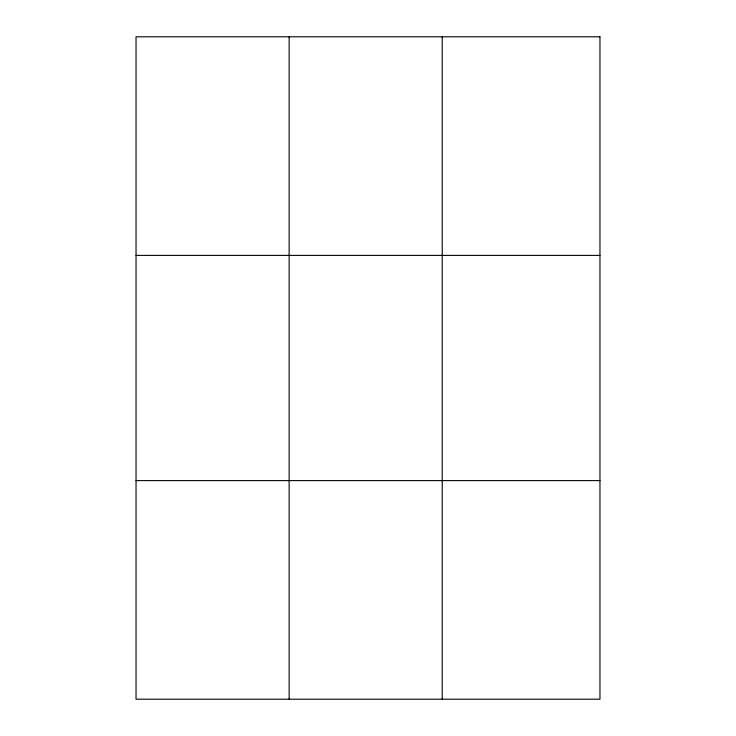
<?xml version="1.0" encoding="UTF-8"?>
<svg xmlns="http://www.w3.org/2000/svg" width="736" height="736" viewBox="0 0 736 736"><rect width="100%" height="100%" fill="white"/><g stroke="black" fill="none" stroke-linecap="round" stroke-linejoin="round"><path stroke-width="1.1" d="M289.138 36.8L289.138 699.2M442.226 36.8L442.226 699.2M136.04 255.392L599.96 255.392M136.04 480.608L599.96 480.608M599.96 36.8L599.96 699.2L136.04 699.2L136.04 36.8L599.96 36.8"/></g></svg>
